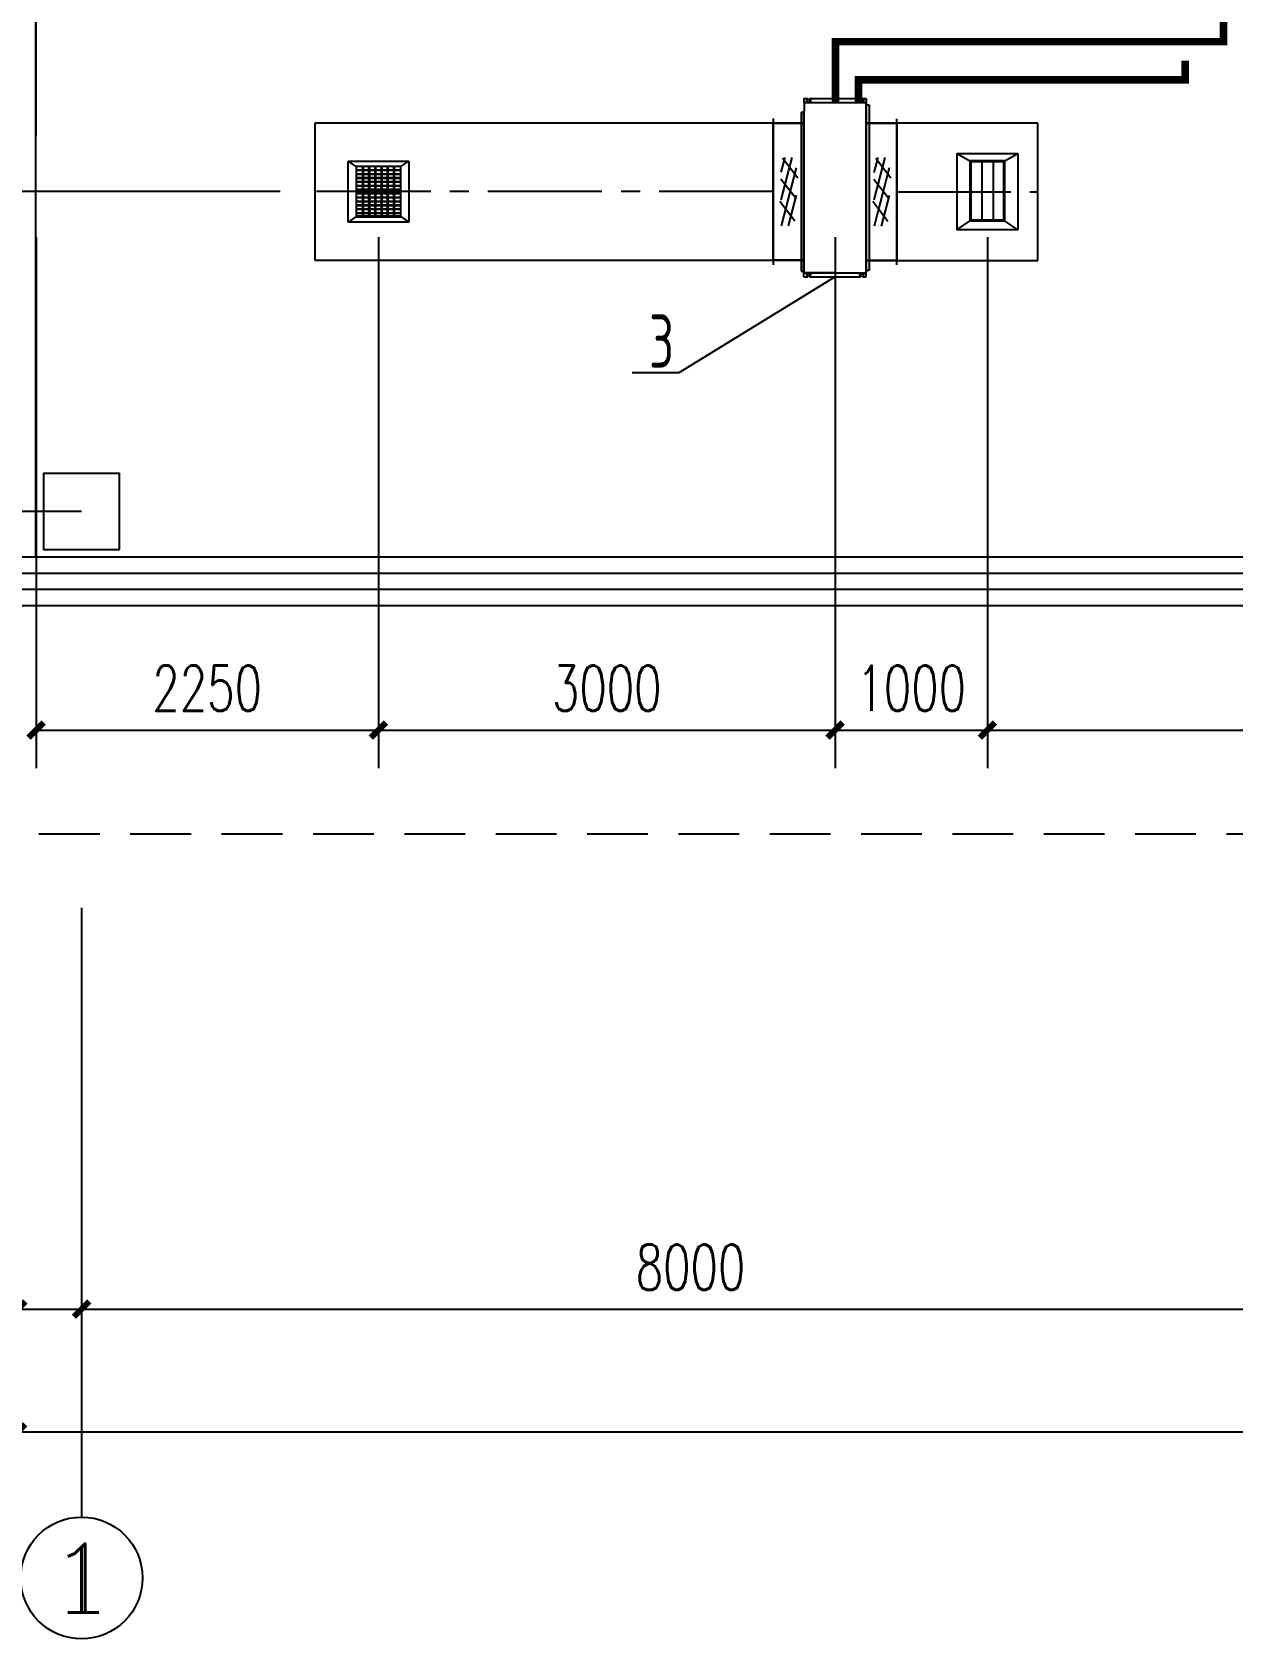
# Model space of a CAD drawing. Extents: x 1738143 to 1822243, y -608375 to -303375.
# Drawn here: x 1752411 to 1760299, y -535337 to -524786 of the extents above; entities that cross this region are included whole.
import ezdxf
from ezdxf.enums import TextEntityAlignment as Align

# ---------------------------------------------------------------- set-up
doc = ezdxf.new("R2010")
doc.units = 0
doc.header["$LTSCALE"] = 1000
doc.header["$MEASUREMENT"] = 0
doc.linetypes.add('_DASH', pattern=[0.6, 0.4, -0.2])
doc.linetypes.add('CENTER2', pattern=[1.125, 0.75, -0.125, 0.125, -0.125])
for name, color, linetype in [('AXIS', 3, 'Continuous'), ('AXIS_TEXT', 7, 'Continuous'), ('COLUMN', 9, 'Continuous'), ('CURTWALL', 4, 'Continuous'), ('DUCT-排风风口', 7, 'Continuous'), ('DUCT-送风中心线', 5, 'CENTER2'), ('DUCT-送风法兰', 2, 'Continuous'), ('DUCT-送风管', 4, 'Continuous'), ('DUCT-送风管端线', 2, 'Continuous'), ('DUCT-送风阀门', 7, 'Continuous'), ('PIPE-空冷凝水', 150, 'CENTER2'), ('PUB_DIM', 3, 'Continuous'), ('TH_DIM', 3, 'Continuous'), ('TH_TEXT', 7, 'Continuous'), ('VRV-EQUIP', 7, 'Continuous'), ('VRV-PIPE', 1, 'Continuous')]:
    doc.layers.add(name, color=color, linetype=linetype)
doc.styles.add('_TCH_AXIS', font='COMPLEX', dxfattribs={"bigfont": 'GBCBIG'})
doc.styles.add('_TCH_DIM_T3', font='SIMPLEX', dxfattribs={"width": 0.705882, "bigfont": 'GBCBIG'})
doc.styles.add('COMPLEX', font='COMPLEX')
doc.styles.add('TSSD_Rein', font='Tssdeng.shx', dxfattribs={"width": 0.7, "bigfont": 'hztxt.shx'})
doc.dimstyles.new('_TCH_ARCH&&100', dxfattribs={"dimtxt": 297.5, "dimasz": 100, "dimexe": 250, "dimexo": 300, "dimgap": 126.25, "dimtad": 1, "dimdec": 0, "dimzin": 0, "dimdsep": 46, "dimtxsty": '_TCH_DIM_T3', "dimblk": 'ARCHTICK', "dimcen": 0.09, "dimclrt": 7, "dimazin": 2, "dimtfac": 1, "dimtdec": 0, "dimtix": 1, "dimtmove": 2, "dimatfit": 3, "dimfxl": 30, "dimtolj": 1, "dimtzin": 0, "dimarcsym": 0})

# ---------------------------------------------------------------- blocks, each defined once
blk = doc.blocks.new('_ArchTick')
at = {"color": 0, "linetype": 'ByBlock', "const_width": 0.4}
blk.add_lwpolyline([(-0.5, -0.5), (0.5, 0.5)], dxfattribs=at)
blk = doc.blocks.new('*D43')
at = {"layer": 'Defpoints', "color": 0, "transparency": 16777216}
for p in [(-34921, -11715), (-34501, -11715), (-34501, -12732)]:
    blk.add_point(p, dxfattribs=at)
at = {"layer": 'PUB_DIM', "color": 0, "lineweight": -2, "transparency": 16777216}
for p, q in [((-34921, -12015), (-34921, -12982)), ((-34501, -12015), (-34501, -12982)), ((-34921, -12732), (-34501, -12732))]:
    blk.add_line(p, q, dxfattribs=at)
at = {"layer": 'PUB_DIM', "color": 0, "lineweight": -2, "transparency": 16777216, "xscale": 100, "yscale": 100, "zscale": 100, "rotation": 180}
blk.add_blockref('_ArchTick', (-34921, -12732), dxfattribs=at)
at = {"layer": 'PUB_DIM', "color": 0, "lineweight": -2, "transparency": 16777216, "xscale": 100, "yscale": 100, "zscale": 100}
blk.add_blockref('_ArchTick', (-34501, -12732), dxfattribs=at)
at = {"layer": 'PUB_DIM', "color": 7, "transparency": 16777216, "insert": (-35291, -12457), "char_height": 297.5, "attachment_point": 5, "style": '_TCH_DIM_T3'}
blk.add_mtext('\\A1;420', dxfattribs=at)
blk = doc.blocks.new('*D44')
at = {"layer": 'Defpoints', "color": 0, "transparency": 16777216}
for p in [(-34501, -11715), (-26501, -11715), (-26501, -12732)]:
    blk.add_point(p, dxfattribs=at)
at = {"layer": 'PUB_DIM', "color": 0, "lineweight": -2, "transparency": 16777216}
for p, q in [((-34501, -12015), (-34501, -12982)), ((-26501, -12015), (-26501, -12982)), ((-34501, -12732), (-26501, -12732))]:
    blk.add_line(p, q, dxfattribs=at)
at = {"layer": 'PUB_DIM', "color": 0, "lineweight": -2, "transparency": 16777216, "xscale": 100, "yscale": 100, "zscale": 100, "rotation": 180}
blk.add_blockref('_ArchTick', (-34501, -12732), dxfattribs=at)
at = {"layer": 'PUB_DIM', "color": 0, "lineweight": -2, "transparency": 16777216, "xscale": 100, "yscale": 100, "zscale": 100}
blk.add_blockref('_ArchTick', (-26501, -12732), dxfattribs=at)
at = {"layer": 'PUB_DIM', "color": 7, "transparency": 16777216, "insert": (-30501, -12457), "char_height": 297.5, "attachment_point": 5, "style": '_TCH_DIM_T3'}
blk.add_mtext('\\A1;8000', dxfattribs=at)
blk = doc.blocks.new('*D52')
at = {"layer": 'Defpoints', "color": 0, "transparency": 16777216}
for p in [(-34921, -12497), (21919, -12497), (21919, -13539)]:
    blk.add_point(p, dxfattribs=at)
at = {"layer": 'PUB_DIM', "color": 0, "lineweight": -2, "transparency": 16777216}
for p, q in [((-34921, -12797), (-34921, -13789)), ((21919, -12797), (21919, -13789)), ((-34921, -13539), (21919, -13539))]:
    blk.add_line(p, q, dxfattribs=at)
at = {"layer": 'PUB_DIM', "color": 0, "lineweight": -2, "transparency": 16777216, "xscale": 100, "yscale": 100, "zscale": 100, "rotation": 180}
blk.add_blockref('_ArchTick', (-34921, -13539), dxfattribs=at)
at = {"layer": 'PUB_DIM', "color": 0, "lineweight": -2, "transparency": 16777216, "xscale": 100, "yscale": 100, "zscale": 100}
blk.add_blockref('_ArchTick', (21919, -13539), dxfattribs=at)
at = {"layer": 'PUB_DIM', "color": 7, "transparency": 16777216, "insert": (-6501, -13264), "char_height": 297.5, "attachment_point": 5, "style": '_TCH_DIM_T3'}
blk.add_mtext('\\A1;56840', dxfattribs=at)
blk = doc.blocks.new('*D190')
at = {"layer": 'Defpoints', "color": 0, "transparency": 16777216}
for p in [(-34921, -11715), (-34501, -11715), (-34501, -12732)]:
    blk.add_point(p, dxfattribs=at)
at = {"layer": 'PUB_DIM', "color": 0, "lineweight": -2, "transparency": 16777216}
for p, q in [((-34921, -12015), (-34921, -12982)), ((-34501, -12015), (-34501, -12982)), ((-34921, -12732), (-34501, -12732))]:
    blk.add_line(p, q, dxfattribs=at)
at = {"layer": 'PUB_DIM', "color": 0, "lineweight": -2, "transparency": 16777216, "xscale": 100, "yscale": 100, "zscale": 100, "rotation": 180}
blk.add_blockref('_ArchTick', (-34921, -12732), dxfattribs=at)
at = {"layer": 'PUB_DIM', "color": 0, "lineweight": -2, "transparency": 16777216, "xscale": 100, "yscale": 100, "zscale": 100}
blk.add_blockref('_ArchTick', (-34501, -12732), dxfattribs=at)
at = {"layer": 'PUB_DIM', "color": 7, "transparency": 16777216, "insert": (-35291, -12457), "char_height": 297.5, "attachment_point": 5, "style": '_TCH_DIM_T3'}
blk.add_mtext('\\A1;420', dxfattribs=at)
blk = doc.blocks.new('*D191')
at = {"layer": 'Defpoints', "color": 0, "transparency": 16777216}
for p in [(-34501, -11715), (-26501, -11715), (-26501, -12732)]:
    blk.add_point(p, dxfattribs=at)
at = {"layer": 'PUB_DIM', "color": 0, "lineweight": -2, "transparency": 16777216}
for p, q in [((-34501, -12015), (-34501, -12982)), ((-26501, -12015), (-26501, -12982)), ((-34501, -12732), (-26501, -12732))]:
    blk.add_line(p, q, dxfattribs=at)
at = {"layer": 'PUB_DIM', "color": 0, "lineweight": -2, "transparency": 16777216, "xscale": 100, "yscale": 100, "zscale": 100, "rotation": 180}
blk.add_blockref('_ArchTick', (-34501, -12732), dxfattribs=at)
at = {"layer": 'PUB_DIM', "color": 0, "lineweight": -2, "transparency": 16777216, "xscale": 100, "yscale": 100, "zscale": 100}
blk.add_blockref('_ArchTick', (-26501, -12732), dxfattribs=at)
at = {"layer": 'PUB_DIM', "color": 7, "transparency": 16777216, "insert": (-30501, -12457), "char_height": 297.5, "attachment_point": 5, "style": '_TCH_DIM_T3'}
blk.add_mtext('\\A1;8000', dxfattribs=at)
blk = doc.blocks.new('*D199')
at = {"layer": 'Defpoints', "color": 0, "transparency": 16777216}
for p in [(-34921, -12497), (21919, -12497), (21919, -13539)]:
    blk.add_point(p, dxfattribs=at)
at = {"layer": 'PUB_DIM', "color": 0, "lineweight": -2, "transparency": 16777216}
for p, q in [((-34921, -12797), (-34921, -13789)), ((21919, -12797), (21919, -13789)), ((-34921, -13539), (21919, -13539))]:
    blk.add_line(p, q, dxfattribs=at)
at = {"layer": 'PUB_DIM', "color": 0, "lineweight": -2, "transparency": 16777216, "xscale": 100, "yscale": 100, "zscale": 100, "rotation": 180}
blk.add_blockref('_ArchTick', (-34921, -13539), dxfattribs=at)
at = {"layer": 'PUB_DIM', "color": 0, "lineweight": -2, "transparency": 16777216, "xscale": 100, "yscale": 100, "zscale": 100}
blk.add_blockref('_ArchTick', (21919, -13539), dxfattribs=at)
at = {"layer": 'PUB_DIM', "color": 7, "transparency": 16777216, "insert": (-6501, -13264), "char_height": 297.5, "attachment_point": 5, "style": '_TCH_DIM_T3'}
blk.add_mtext('\\A1;56840', dxfattribs=at)
blk = doc.blocks.new('*D337')
at = {"layer": 'Defpoints', "color": 0, "transparency": 16777216}
for p in [(-34921, -11715), (-34501, -11715), (-34501, -12732)]:
    blk.add_point(p, dxfattribs=at)
at = {"layer": 'PUB_DIM', "color": 0, "lineweight": -2, "transparency": 16777216}
for p, q in [((-34921, -12015), (-34921, -12982)), ((-34501, -12015), (-34501, -12982)), ((-34921, -12732), (-34501, -12732))]:
    blk.add_line(p, q, dxfattribs=at)
at = {"layer": 'PUB_DIM', "color": 0, "lineweight": -2, "transparency": 16777216, "xscale": 100, "yscale": 100, "zscale": 100, "rotation": 180}
blk.add_blockref('_ArchTick', (-34921, -12732), dxfattribs=at)
at = {"layer": 'PUB_DIM', "color": 0, "lineweight": -2, "transparency": 16777216, "xscale": 100, "yscale": 100, "zscale": 100}
blk.add_blockref('_ArchTick', (-34501, -12732), dxfattribs=at)
at = {"layer": 'PUB_DIM', "color": 7, "transparency": 16777216, "insert": (-35291, -12457), "char_height": 297.5, "attachment_point": 5, "style": '_TCH_DIM_T3'}
blk.add_mtext('\\A1;420', dxfattribs=at)
blk = doc.blocks.new('*D338')
at = {"layer": 'Defpoints', "color": 0, "transparency": 16777216}
for p in [(-34501, -11715), (-26501, -11715), (-26501, -12732)]:
    blk.add_point(p, dxfattribs=at)
at = {"layer": 'PUB_DIM', "color": 0, "lineweight": -2, "transparency": 16777216}
for p, q in [((-34501, -12015), (-34501, -12982)), ((-26501, -12015), (-26501, -12982)), ((-34501, -12732), (-26501, -12732))]:
    blk.add_line(p, q, dxfattribs=at)
at = {"layer": 'PUB_DIM', "color": 0, "lineweight": -2, "transparency": 16777216, "xscale": 100, "yscale": 100, "zscale": 100, "rotation": 180}
blk.add_blockref('_ArchTick', (-34501, -12732), dxfattribs=at)
at = {"layer": 'PUB_DIM', "color": 0, "lineweight": -2, "transparency": 16777216, "xscale": 100, "yscale": 100, "zscale": 100}
blk.add_blockref('_ArchTick', (-26501, -12732), dxfattribs=at)
at = {"layer": 'PUB_DIM', "color": 7, "transparency": 16777216, "insert": (-30501, -12457), "char_height": 297.5, "attachment_point": 5, "style": '_TCH_DIM_T3'}
blk.add_mtext('\\A1;8000', dxfattribs=at)
blk = doc.blocks.new('*D346')
at = {"layer": 'Defpoints', "color": 0, "transparency": 16777216}
for p in [(-34921, -12497), (21919, -12497), (21919, -13539)]:
    blk.add_point(p, dxfattribs=at)
at = {"layer": 'PUB_DIM', "color": 0, "lineweight": -2, "transparency": 16777216}
for p, q in [((-34921, -12797), (-34921, -13789)), ((21919, -12797), (21919, -13789)), ((-34921, -13539), (21919, -13539))]:
    blk.add_line(p, q, dxfattribs=at)
at = {"layer": 'PUB_DIM', "color": 0, "lineweight": -2, "transparency": 16777216, "xscale": 100, "yscale": 100, "zscale": 100, "rotation": 180}
blk.add_blockref('_ArchTick', (-34921, -13539), dxfattribs=at)
at = {"layer": 'PUB_DIM', "color": 0, "lineweight": -2, "transparency": 16777216, "xscale": 100, "yscale": 100, "zscale": 100}
blk.add_blockref('_ArchTick', (21919, -13539), dxfattribs=at)
at = {"layer": 'PUB_DIM', "color": 7, "transparency": 16777216, "insert": (-6501, -13264), "char_height": 297.5, "attachment_point": 5, "style": '_TCH_DIM_T3'}
blk.add_mtext('\\A1;56840', dxfattribs=at)
blk = doc.blocks.new('_FZHK')
blk.add_lwpolyline([(-0.5, -0.5), (0.5, -0.5), (0.5, 0.5), (-0.5, 0.5)], close=True)
blk = doc.blocks.new('*D571')
at = {"layer": 'Defpoints', "color": 0, "transparency": 16777216}
for p in [(-34921, -11715), (-34501, -11715), (-34501, -12732)]:
    blk.add_point(p, dxfattribs=at)
at = {"layer": 'PUB_DIM', "color": 0, "lineweight": -2, "transparency": 16777216}
for p, q in [((-34921, -12015), (-34921, -12982)), ((-34501, -12015), (-34501, -12982)), ((-34921, -12732), (-34501, -12732))]:
    blk.add_line(p, q, dxfattribs=at)
at = {"layer": 'PUB_DIM', "color": 0, "lineweight": -2, "transparency": 16777216, "xscale": 100, "yscale": 100, "zscale": 100, "rotation": 180}
blk.add_blockref('_ArchTick', (-34921, -12732), dxfattribs=at)
at = {"layer": 'PUB_DIM', "color": 0, "lineweight": -2, "transparency": 16777216, "xscale": 100, "yscale": 100, "zscale": 100}
blk.add_blockref('_ArchTick', (-34501, -12732), dxfattribs=at)
at = {"layer": 'PUB_DIM', "color": 7, "transparency": 16777216, "insert": (-35291, -12457), "char_height": 297.5, "attachment_point": 5, "style": '_TCH_DIM_T3'}
blk.add_mtext('\\A1;420', dxfattribs=at)
blk = doc.blocks.new('*D572')
at = {"layer": 'Defpoints', "color": 0, "transparency": 16777216}
for p in [(-34501, -11715), (-26501, -11715), (-26501, -12732)]:
    blk.add_point(p, dxfattribs=at)
at = {"layer": 'PUB_DIM', "color": 0, "lineweight": -2, "transparency": 16777216}
for p, q in [((-34501, -12015), (-34501, -12982)), ((-26501, -12015), (-26501, -12982)), ((-34501, -12732), (-26501, -12732))]:
    blk.add_line(p, q, dxfattribs=at)
at = {"layer": 'PUB_DIM', "color": 0, "lineweight": -2, "transparency": 16777216, "xscale": 100, "yscale": 100, "zscale": 100, "rotation": 180}
blk.add_blockref('_ArchTick', (-34501, -12732), dxfattribs=at)
at = {"layer": 'PUB_DIM', "color": 0, "lineweight": -2, "transparency": 16777216, "xscale": 100, "yscale": 100, "zscale": 100}
blk.add_blockref('_ArchTick', (-26501, -12732), dxfattribs=at)
at = {"layer": 'PUB_DIM', "color": 7, "transparency": 16777216, "insert": (-30501, -12457), "char_height": 297.5, "attachment_point": 5, "style": '_TCH_DIM_T3'}
blk.add_mtext('\\A1;8000', dxfattribs=at)
blk = doc.blocks.new('*D580')
at = {"layer": 'Defpoints', "color": 0, "transparency": 16777216}
for p in [(-34921, -12497), (21919, -12497), (21919, -13539)]:
    blk.add_point(p, dxfattribs=at)
at = {"layer": 'PUB_DIM', "color": 0, "lineweight": -2, "transparency": 16777216}
for p, q in [((-34921, -12797), (-34921, -13789)), ((21919, -12797), (21919, -13789)), ((-34921, -13539), (21919, -13539))]:
    blk.add_line(p, q, dxfattribs=at)
at = {"layer": 'PUB_DIM', "color": 0, "lineweight": -2, "transparency": 16777216, "xscale": 100, "yscale": 100, "zscale": 100, "rotation": 180}
blk.add_blockref('_ArchTick', (-34921, -13539), dxfattribs=at)
at = {"layer": 'PUB_DIM', "color": 0, "lineweight": -2, "transparency": 16777216, "xscale": 100, "yscale": 100, "zscale": 100}
blk.add_blockref('_ArchTick', (21919, -13539), dxfattribs=at)
at = {"layer": 'PUB_DIM', "color": 7, "transparency": 16777216, "insert": (-6501, -13264), "char_height": 297.5, "attachment_point": 5, "style": '_TCH_DIM_T3'}
blk.add_mtext('\\A1;56840', dxfattribs=at)
blk = doc.blocks.new('_AXISO')
blk.add_circle((0, 0), 0.5)
at = {"layer": 'AXIS_TEXT', "style": 'COMPLEX', "width": 1.041667}
blk.add_attdef('A', text='', height=0.56, dxfattribs=at).set_placement((-0.25, -0.28), (0.25, -0.28), align=Align.FIT)
blk = doc.blocks.new('*D709')
at = {"layer": 'Defpoints', "color": 0, "transparency": 16777216}
for p in [(1751024, -525833), (1754340, -525833), (1754340, -528233)]:
    blk.add_point(p, dxfattribs=at)
at = {"layer": 'TH_DIM', "color": 0, "lineweight": -2, "transparency": 16777216}
for p, q in [((1754040, -525833), (1750774, -525833)), ((1751024, -528233), (1751024, -525833)), ((1754040, -528233), (1750774, -528233))]:
    blk.add_line(p, q, dxfattribs=at)
at = {"layer": 'TH_DIM', "color": 0, "lineweight": -2, "transparency": 16777216, "xscale": 100, "yscale": 100, "zscale": 100}
for p, rotation in [((1751024, -525833), 90), ((1751024, -528233), 270)]:
    blk.add_blockref('_ArchTick', p, dxfattribs=dict(at, rotation=rotation))
at = {"layer": 'TH_DIM', "color": 7, "transparency": 16777216, "insert": (1750749, -527033), "char_height": 297.5, "attachment_point": 5, "rotation": 90, "style": '_TCH_DIM_T3'}
blk.add_mtext('\\A1;2400', dxfattribs=at)
blk = doc.blocks.new('*D710')
at = {"layer": 'Defpoints', "color": 0, "transparency": 16777216}
for p in [(1751024, -521033), (1754340, -521033), (1754340, -525833)]:
    blk.add_point(p, dxfattribs=at)
at = {"layer": 'TH_DIM', "color": 0, "lineweight": -2, "transparency": 16777216}
for p, q in [((1754040, -521033), (1750774, -521033)), ((1751024, -525833), (1751024, -521033)), ((1754040, -525833), (1750774, -525833))]:
    blk.add_line(p, q, dxfattribs=at)
at = {"layer": 'TH_DIM', "color": 0, "lineweight": -2, "transparency": 16777216, "xscale": 100, "yscale": 100, "zscale": 100}
for p, rotation in [((1751024, -521033), 90), ((1751024, -525833), 270)]:
    blk.add_blockref('_ArchTick', p, dxfattribs=dict(at, rotation=rotation))
at = {"layer": 'TH_DIM', "color": 7, "transparency": 16777216, "insert": (1750749, -523433), "char_height": 297.5, "attachment_point": 5, "rotation": 90, "style": '_TCH_DIM_T3'}
blk.add_mtext('\\A1;4800', dxfattribs=at)
blk = doc.blocks.new('*D735')
at = {"layer": 'Defpoints', "color": 0, "transparency": 16777216}
for p in [(1752437, -525833), (1754686, -525833), (1754686, -529369)]:
    blk.add_point(p, dxfattribs=at)
at = {"layer": 'TH_DIM', "color": 0, "lineweight": -2, "transparency": 16777216}
for p, q in [((1752437, -526133), (1752437, -529619)), ((1754686, -526133), (1754686, -529619)), ((1752437, -529369), (1754686, -529369))]:
    blk.add_line(p, q, dxfattribs=at)
at = {"layer": 'TH_DIM', "color": 0, "lineweight": -2, "transparency": 16777216, "xscale": 100, "yscale": 100, "zscale": 100, "rotation": 180}
blk.add_blockref('_ArchTick', (1752437, -529369), dxfattribs=at)
at = {"layer": 'TH_DIM', "color": 0, "lineweight": -2, "transparency": 16777216, "xscale": 100, "yscale": 100, "zscale": 100}
blk.add_blockref('_ArchTick', (1754686, -529369), dxfattribs=at)
at = {"layer": 'TH_DIM', "color": 7, "transparency": 16777216, "insert": (1753561, -529094), "char_height": 297.5, "attachment_point": 5, "style": '_TCH_DIM_T3'}
blk.add_mtext('\\A1;2250', dxfattribs=at)
blk = doc.blocks.new('*D736')
at = {"layer": 'Defpoints', "color": 0, "transparency": 16777216}
for p in [(1754686, -525833), (1757686, -525833), (1757686, -529369)]:
    blk.add_point(p, dxfattribs=at)
at = {"layer": 'TH_DIM', "color": 0, "lineweight": -2, "transparency": 16777216}
for p, q in [((1754686, -526133), (1754686, -529619)), ((1757686, -526133), (1757686, -529619)), ((1754686, -529369), (1757686, -529369))]:
    blk.add_line(p, q, dxfattribs=at)
at = {"layer": 'TH_DIM', "color": 0, "lineweight": -2, "transparency": 16777216, "xscale": 100, "yscale": 100, "zscale": 100, "rotation": 180}
blk.add_blockref('_ArchTick', (1754686, -529369), dxfattribs=at)
at = {"layer": 'TH_DIM', "color": 0, "lineweight": -2, "transparency": 16777216, "xscale": 100, "yscale": 100, "zscale": 100}
blk.add_blockref('_ArchTick', (1757686, -529369), dxfattribs=at)
at = {"layer": 'TH_DIM', "color": 7, "transparency": 16777216, "insert": (1756186, -529094), "char_height": 297.5, "attachment_point": 5, "style": '_TCH_DIM_T3'}
blk.add_mtext('\\A1;3000', dxfattribs=at)
blk = doc.blocks.new('*D737')
at = {"layer": 'Defpoints', "color": 0, "transparency": 16777216}
for p in [(1757686, -525833), (1758686, -525833), (1758686, -529369)]:
    blk.add_point(p, dxfattribs=at)
at = {"layer": 'TH_DIM', "color": 0, "lineweight": -2, "transparency": 16777216}
for p, q in [((1757686, -526133), (1757686, -529619)), ((1758686, -526133), (1758686, -529619)), ((1757686, -529369), (1758686, -529369))]:
    blk.add_line(p, q, dxfattribs=at)
at = {"layer": 'TH_DIM', "color": 0, "lineweight": -2, "transparency": 16777216, "xscale": 100, "yscale": 100, "zscale": 100, "rotation": 180}
blk.add_blockref('_ArchTick', (1757686, -529369), dxfattribs=at)
at = {"layer": 'TH_DIM', "color": 0, "lineweight": -2, "transparency": 16777216, "xscale": 100, "yscale": 100, "zscale": 100}
blk.add_blockref('_ArchTick', (1758686, -529369), dxfattribs=at)
at = {"layer": 'TH_DIM', "color": 7, "transparency": 16777216, "insert": (1758186, -529094), "char_height": 297.5, "attachment_point": 5, "style": '_TCH_DIM_T3'}
blk.add_mtext('\\A1;1000', dxfattribs=at)
blk = doc.blocks.new('*D738')
at = {"layer": 'Defpoints', "color": 0, "transparency": 16777216}
for p in [(1758686, -525833), (1762986, -525833), (1762986, -529369)]:
    blk.add_point(p, dxfattribs=at)
at = {"layer": 'TH_DIM', "color": 0, "lineweight": -2, "transparency": 16777216}
for p, q in [((1758686, -526133), (1758686, -529619)), ((1762986, -526133), (1762986, -529619)), ((1758686, -529369), (1762986, -529369))]:
    blk.add_line(p, q, dxfattribs=at)
at = {"layer": 'TH_DIM', "color": 0, "lineweight": -2, "transparency": 16777216, "xscale": 100, "yscale": 100, "zscale": 100, "rotation": 180}
blk.add_blockref('_ArchTick', (1758686, -529369), dxfattribs=at)
at = {"layer": 'TH_DIM', "color": 0, "lineweight": -2, "transparency": 16777216, "xscale": 100, "yscale": 100, "zscale": 100}
blk.add_blockref('_ArchTick', (1762986, -529369), dxfattribs=at)
at = {"layer": 'TH_DIM', "color": 7, "transparency": 16777216, "insert": (1760836, -529094), "char_height": 297.5, "attachment_point": 5, "style": '_TCH_DIM_T3'}
blk.add_mtext('\\A1;4300', dxfattribs=at)
blk = doc.blocks.new('$风口$00000108')
for p, q in [((-250, 135), (-190, 75)), ((-250, -135), (-250, 135)), ((250, 135), (200, 75)), ((250, 135), (250, -135)), ((200, 25), (-190, 25)), ((200, -25), (-190, -25)), ((-250, -135), (-190, -75)), ((250, -135), (-250, -135)), ((200, -75), (250, -135))]:
    blk.add_line(p, q)
at = {"linetype": 'Continuous'}
blk.add_line((250, 135), (-250, 135), dxfattribs=at)
at = {"lineweight": 40}
for p, q in [((-190, 75), (200, 75)), ((-190, -75), (-190, 75)), ((200, 75), (200, -75)), ((-190, -75), (200, -75))]:
    blk.add_line(p, q, dxfattribs=at)
blk = doc.blocks.new('$风口$00000138')
for p, q in [((-195, 130), (195, 130)), ((-195, -130), (-195, 130)), ((-160, 95), (-195, 130)), ((160, 95), (-160, 95)), ((160, 95), (195, 130)), ((160, -95), (160, 95)), ((195, 130), (195, -130)), ((-160, -95), (-195, -130)), ((195, -130), (-195, -130)), ((-160, -95), (160, -95)), ((160, -95), (195, -130))]:
    blk.add_line(p, q)
at = {"lineweight": 40}
blk.add_line((-160, 95), (-160, -95), dxfattribs=at)
at = {"lineweight": -3}
for p, q in [((-140, -95), (-140, 95)), ((-135, 95), (-135, -95)), ((-115, -95), (-115, 95)), ((-110, 95), (-110, -95)), ((-90, -95), (-90, 95)), ((-85, 95), (-85, -95)), ((-65, -95), (-65, 95)), ((-60, 95), (-60, -95)), ((-40, -95), (-40, 95)), ((-35, 95), (-35, -95)), ((-15, -95), (-15, 95)), ((-10, 95), (-10, -95)), ((10, -95), (10, 95)), ((15, 95), (15, -95)), ((35, -95), (35, 95)), ((40, 95), (40, -95)), ((60, -95), (60, 95)), ((65, 95), (65, -95)), ((85, -95), (85, 95)), ((90, 95), (90, -95)), ((110, -95), (110, 95)), ((115, 95), (115, -95)), ((135, -95), (135, 95)), ((140, 95), (140, -95)), ((-140, 68.5), (-160, 68.5)), ((-160, 64), (-140, 64)), ((-140, 42), (-160, 42)), ((-160, 37.5), (-140, 37.5)), ((-140, 15.5), (-160, 15.5)), ((-160, 11), (-140, 11)), ((-115, 68.5), (-135, 68.5)), ((-135, 64), (-115, 64)), ((-115, 42), (-135, 42)), ((-135, 37.5), (-115, 37.5)), ((-115, 15.5), (-135, 15.5)), ((-135, 11), (-115, 11)), ((-90, 68.5), (-110, 68.5)), ((-110, 64), (-90, 64)), ((-90, 42), (-110, 42)), ((-110, 37.5), (-90, 37.5)), ((-90, 15.5), (-110, 15.5)), ((-110, 11), (-90, 11)), ((-65, 68.5), (-85, 68.5)), ((-85, 64), (-65, 64)), ((-65, 42), (-85, 42)), ((-85, 37.5), (-65, 37.5)), ((-65, 15.5), (-85, 15.5)), ((-85, 11), (-65, 11)), ((-40, 68.5), (-60, 68.5)), ((-60, 64), (-40, 64)), ((-40, 42), (-60, 42)), ((-60, 37.5), (-40, 37.5)), ((-40, 15.5), (-60, 15.5)), ((-60, 11), (-40, 11)), ((-15, 68.5), (-35, 68.5)), ((-35, 64), (-15, 64)), ((-15, 42), (-35, 42)), ((-35, 37.5), (-15, 37.5)), ((-15, 15.5), (-35, 15.5)), ((-35, 11), (-15, 11)), ((10, 68.5), (-10, 68.5)), ((-10, 64), (10, 64)), ((10, 42), (-10, 42)), ((-10, 37.5), (10, 37.5)), ((10, 15.5), (-10, 15.5)), ((-10, 11), (10, 11)), ((35, 68.5), (15, 68.5)), ((15, 64), (35, 64)), ((35, 42), (15, 42)), ((15, 37.5), (35, 37.5)), ((35, 15.5), (15, 15.5)), ((15, 11), (35, 11)), ((60, 68.5), (40, 68.5)), ((40, 64), (60, 64)), ((60, 42), (40, 42)), ((40, 37.5), (60, 37.5)), ((60, 15.5), (40, 15.5)), ((40, 11), (60, 11)), ((85, 68.5), (65, 68.5)), ((65, 64), (85, 64)), ((85, 42), (65, 42)), ((65, 37.5), (85, 37.5)), ((85, 15.5), (65, 15.5)), ((65, 11), (85, 11)), ((110, 68.5), (90, 68.5)), ((90, 64), (110, 64)), ((110, 42), (90, 42)), ((90, 37.5), (110, 37.5)), ((110, 15.5), (90, 15.5)), ((90, 11), (110, 11)), ((135, 68.5), (115, 68.5)), ((115, 64), (135, 64)), ((135, 42), (115, 42)), ((115, 37.5), (135, 37.5)), ((135, 15.5), (115, 15.5)), ((115, 11), (135, 11)), ((160, 68.5), (140, 68.5)), ((140, 64), (160, 64)), ((160, 42), (140, 42)), ((140, 37.5), (160, 37.5)), ((160, 15.5), (140, 15.5)), ((140, 11), (160, 11)), ((-140, -11), (-160, -11)), ((-160, -15.5), (-140, -15.5)), ((-140, -37.5), (-160, -37.5)), ((-160, -42), (-140, -42)), ((-140, -64), (-160, -64)), ((-160, -68.5), (-140, -68.5)), ((-115, -11), (-135, -11)), ((-135, -15.5), (-115, -15.5)), ((-115, -37.5), (-135, -37.5)), ((-135, -42), (-115, -42)), ((-115, -64), (-135, -64)), ((-135, -68.5), (-115, -68.5)), ((-90, -11), (-110, -11)), ((-110, -15.5), (-90, -15.5)), ((-90, -37.5), (-110, -37.5)), ((-110, -42), (-90, -42)), ((-90, -64), (-110, -64)), ((-110, -68.5), (-90, -68.5)), ((-65, -11), (-85, -11)), ((-85, -15.5), (-65, -15.5)), ((-65, -37.5), (-85, -37.5)), ((-85, -42), (-65, -42)), ((-65, -64), (-85, -64)), ((-85, -68.5), (-65, -68.5)), ((-40, -11), (-60, -11)), ((-60, -15.5), (-40, -15.5)), ((-40, -37.5), (-60, -37.5)), ((-60, -42), (-40, -42)), ((-40, -64), (-60, -64)), ((-60, -68.5), (-40, -68.5)), ((-15, -11), (-35, -11)), ((-35, -15.5), (-15, -15.5)), ((-15, -37.5), (-35, -37.5)), ((-35, -42), (-15, -42)), ((-15, -64), (-35, -64)), ((-35, -68.5), (-15, -68.5)), ((10, -11), (-10, -11)), ((-10, -15.5), (10, -15.5)), ((10, -37.5), (-10, -37.5)), ((-10, -42), (10, -42)), ((10, -64), (-10, -64)), ((-10, -68.5), (10, -68.5)), ((35, -11), (15, -11)), ((15, -15.5), (35, -15.5)), ((35, -37.5), (15, -37.5)), ((15, -42), (35, -42)), ((35, -64), (15, -64)), ((15, -68.5), (35, -68.5)), ((60, -11), (40, -11)), ((40, -15.5), (60, -15.5)), ((60, -37.5), (40, -37.5)), ((40, -42), (60, -42)), ((60, -64), (40, -64)), ((40, -68.5), (60, -68.5)), ((85, -11), (65, -11)), ((65, -15.5), (85, -15.5)), ((85, -37.5), (65, -37.5)), ((65, -42), (85, -42)), ((85, -64), (65, -64)), ((65, -68.5), (85, -68.5)), ((110, -11), (90, -11)), ((90, -15.5), (110, -15.5)), ((110, -37.5), (90, -37.5)), ((90, -42), (110, -42)), ((110, -64), (90, -64)), ((90, -68.5), (110, -68.5)), ((135, -11), (115, -11)), ((115, -15.5), (135, -15.5)), ((135, -37.5), (115, -37.5)), ((115, -42), (135, -42)), ((135, -64), (115, -64)), ((115, -68.5), (135, -68.5)), ((160, -11), (140, -11)), ((140, -15.5), (160, -15.5)), ((160, -37.5), (140, -37.5)), ((140, -42), (160, -42)), ((160, -64), (140, -64)), ((140, -68.5), (160, -68.5))]:
    blk.add_line(p, q, dxfattribs=at)
blk = doc.blocks.new('$VRV_海信日立$00000013')
for p, q in [((382, 147.5), (-422, 147.5)), ((-422, 147.5), (-422, 135.5)), ((382, 147.5), (382, 135.5)), ((-450, 135), (-430, 135)), ((-450, 135), (-450, 118.25)), ((-443.5, 118.25), (-450, 118.25)), ((-443.5, 111.75), (-450, 111.75)), ((-450, 111.75), (-450, -111.75)), ((-443.5, 118.25), (-443.5, 121.5)), ((-443.5, 108.5), (-443.5, 111.75)), ((-436.5, 121.5), (-436.5, 108.5)), ((-430, 135), (-430, -135)), ((-429.6, 134.6), (-430, 134.6)), ((-430, -0.5), (-430, 134.6)), ((-429.6, 135), (-429.6, 134.6)), ((-429.6, 135), (389, 135)), ((-429, 135.5), (-429, 135)), ((389, 135.5), (-429, 135.5)), ((389, 135), (-429, 135)), ((375, 135.5), (375, 135)), ((389, 135.5), (389, 135)), ((389, 134.6), (389, 135)), ((430, 134.6), (389, 134.6)), ((430, 134.6), (429.6, 134.6)), ((430, 135), (430, -135)), ((450, 135), (430, 135)), ((430, 134.6), (430, -6.5)), ((436.5, 121.5), (436.5, 108.5)), ((443.5, 118.25), (443.5, 121.5)), ((443.5, 118.25), (450, 118.25)), ((443.5, 111.75), (450, 111.75)), ((443.5, 108.5), (443.5, 111.75)), ((450, 135), (450, 118.25)), ((450, 111.75), (450, -111.75)), ((430, -46.617211), (430, -74.743728)), ((-443.5, -111.75), (-450, -111.75)), ((-450, -118.25), (-450, -135)), ((-443.5, -118.25), (-450, -118.25)), ((-450, -135), (-430, -135)), ((-443.5, -108.5), (-443.5, -111.75)), ((-443.5, -118.25), (-443.5, -121.5)), ((-436.5, -121.5), (-436.5, -108.5)), ((-430, -134.6), (-429.6, -134.6)), ((-429.6, -134.6), (-429.6, -135)), ((-429.6, -135), (-425, -135)), ((-425, -135), (425.014933, -135)), ((-425, -135.5), (-425, -135)), ((-425, -135.5), (425.014933, -135.5)), ((-418, -147.5), (-418, -135)), ((418, -135.5), (418, -147.5)), ((425, -135), (425, -135.5)), ((429.6, -135), (425.014933, -135)), ((430, -134.6), (429.6, -134.6)), ((429.6, -134.6), (429.6, -135)), ((430, -84.256272), (430, -135)), ((450, -135), (430, -135)), ((436.5, -108.5), (436.5, -121.5)), ((443.5, -108.5), (443.5, -111.75)), ((443.5, -111.75), (450, -111.75)), ((443.5, -118.25), (450, -118.25)), ((443.5, -118.25), (443.5, -121.5)), ((450, -118.25), (450, -135)), ((418, -147.5), (-418, -147.5))]:
    blk.add_line(p, q)
for centre, start, end in [((-440, 121.5), 90, 180), ((-440, 108.5), 180, 270), ((-440, 121.5), 0, 90), ((-440, 108.5), 270, 0), ((440, 121.5), 90, 180), ((440, 108.5), 180, 270), ((440, 121.5), 0, 90), ((440, 108.5), 270, 0), ((-440, -108.5), 90, 180), ((-440, -121.5), 180, 270), ((-440, -108.5), 0, 90), ((-440, -121.5), 270, 0), ((440, -108.5), 90, 180), ((440, -121.5), 180, 270), ((440, -108.5), 0, 90), ((440, -121.5), 270, 0)]:
    blk.add_arc(centre, 3.5, start, end)
blk = doc.blocks.new('00000589Body')
at = {"color": 0, "linetype": 'ByBlock', "lineweight": -2}
for p, q in [((250, 500), (-250, 500)), ((-250, -500), (-250, 500)), ((250, -500), (250, 500)), ((-250, -500), (250, -500))]:
    blk.add_line(p, q, dxfattribs=at)
at = {"color": 0, "linetype": 'ByBlock'}
for p, q in [((-125, -174), (120, 250)), ((-125, 26), (4, 250)), ((145, 69), (-105, 213)), ((125, -93), (-125, 51)), ((-53, -250), (125, 59)), ((96, -246), (-154, -102)), ((62, -250), (125, -141))]:
    blk.add_line(p, q, dxfattribs=at)
blk = doc.blocks.new('A$C67117B41')
blk.add_lwpolyline([(6119.1, -2213.8), (6119.1, -8113.8), (-35120.9, -8113.8), (-35120.9, 20176.2), (-18920.9, 20176.2)])
at = {"color": 4, "linetype": '_DASH'}
blk.add_lwpolyline([(7619.1, -2213.8), (7619.1, -9613.8), (-37016.9, -9613.8), (-37016.9, -9613.8)], dxfattribs=at)
at = {"layer": 'AXIS'}
for p, q in [((-34500.9, -7493.8), (-38500.9, -7493.8)), ((-34500.9, -10097.6), (-34500.9, -14097.6))]:
    blk.add_line(p, q, dxfattribs=at)
at = {"layer": 'CURTWALL'}
for p, q in [((-34800.9, -7793.8), (-34800.9, 6881.2)), ((5799.1, -7793.8), (-34800.9, -7793.8)), ((5905.8, -7900.4), (-34907.5, -7900.4)), ((6012.5, -8007.1), (-35014.2, -8007.1)), ((6119.1, -8113.8), (-35120.9, -8113.8))]:
    blk.add_line(p, q, dxfattribs=at)
at = {"layer": 'AXIS'}
ref = blk.add_blockref('_AXISO', (-34500.9, -14497.6), dxfattribs=dict(at, xscale=800, yscale=800, zscale=800))
ref.add_attrib('A', '1', dxfattribs={"layer": 'AXIS_TEXT', "height": 452.5, "style": '_TCH_AXIS', "width": 2.333333}).set_placement((-34727.1, -14723.9), (-34274.6, -14723.9), align=Align.FIT)
at = {"layer": 'COLUMN', "xscale": 500, "yscale": 500, "zscale": 500, "rotation": 90}
blk.add_blockref('_FZHK', (-34500.9, -7493.8), dxfattribs=at)
at = {"layer": 'PUB_DIM'}
for picture in ['*D43', '*D190', '*D337', '*D571']:
    dim = blk.add_linear_dim(base=(-34500.9, -12732.2), p1=(-34920.9, -11715.2), p2=(-34500.9, -11715.2), angle=0, dimstyle='_TCH_ARCH&&100', dxfattribs=at)
    dim.commit()
    dim.dimension.update_dxf_attribs({"geometry": picture, "text_midpoint": (-35290.9, -12457.2), "dimtype": 129})
for p1, p2, distance, picture, middle in [((-34500.9, -11715.2), (-26500.9, -11715.2), -1017, '*D44', (-30500.9, -12457.2)), ((-34500.9, -11715.2), (-26500.9, -11715.2), -1017, '*D191', (-30500.9, -12457.2)), ((-34500.9, -11715.2), (-26500.9, -11715.2), -1017, '*D338', (-30500.9, -12457.2)), ((-34500.9, -11715.2), (-26500.9, -11715.2), -1017, '*D572', (-30500.9, -12457.2)), ((-34920.9, -12496.5), (21919.1, -12496.5), -1042.6, '*D52', (-6500.9, -13264.1)), ((-34920.9, -12496.5), (21919.1, -12496.5), -1042.6, '*D199', (-6500.9, -13264.1)), ((-34920.9, -12496.5), (21919.1, -12496.5), -1042.6, '*D346', (-6500.9, -13264.1)), ((-34920.9, -12496.5), (21919.1, -12496.5), -1042.6, '*D580', (-6500.9, -13264.1))]:
    dim = blk.add_aligned_dim(p1=p1, p2=p2, distance=distance, dimstyle='_TCH_ARCH&&100', dxfattribs=at)
    dim.commit()
    dim.dimension.update_dxf_attribs({"geometry": picture, "text_midpoint": middle})

msp = doc.modelspace()

# ---------------------------------------------------------------- hatches: boundary and pattern name
at = {"layer": 'PIPE-空冷凝水', "linetype": 'CENTER2'}
for points in [[(1757839, -525098.2), (1757814, -525098.2), (1757814, -525073.2)], [(1757839, -525098.2), (1757839, -525073.2), (1757814, -525073.2)], [(1759986.2, -525098.2), (1759986.2, -525123.2), (1760011.2, -525123.2)], [(1759986.2, -525098.2), (1760011.2, -525098.2), (1760011.2, -525123.2)]]:
    msp.add_hatch(color=256, dxfattribs=at).paths.add_polyline_path(points)
at = {"layer": 'VRV-PIPE', "linetype": 'Continuous'}
for points in [[(1757687.5, -524848.2), (1757662.5, -524848.2), (1757662.5, -524823.2)], [(1757687.5, -524848.2), (1757687.5, -524823.2), (1757662.5, -524823.2)], [(1760236.2, -524848.2), (1760236.2, -524873.2), (1760261.2, -524873.2)], [(1760236.2, -524848.2), (1760261.2, -524848.2), (1760261.2, -524873.2)]]:
    msp.add_hatch(color=256, dxfattribs=at).paths.add_polyline_path(points)

# ---------------------------------------------------------------- linework, layer by layer
for p, q in [((1757686, -526392.2, 2500), (1756660.1, -527023.9, -1899.8)), ((1756660.1, -527023.9, -1899.8), (1756352.8, -527023.9, -1899.8))]:
    msp.add_line(p, q)
for points in [[(1752436.2, -513558.2), (1752436.2, -511633), (1769036.2, -511633), (1769036.2, -506233.2), (1785036.2, -506233.2), (1785036.2, -497833.2), (1808436.2, -497833.2), (1808836.2, -498333.2), (1808836.2, -521533.2), (1808436.2, -522033.2), (1793036.2, -522033.2), (1793036.2, -527633.2), (1792536.2, -528233.2), (1752436.2, -528233.2), (1752447.2, -500582.6), (1768736.2, -500582.6)], [(1752442.8, -511633), (1769036.2, -511633), (1769036.2, -506233.2), (1785036.2, -506233.2), (1785036.2, -497833.2), (1808436.2, -497833.2), (1808836.2, -498383.2), (1808836.2, -521533.2), (1808436.2, -522033.2), (1793036.2, -522033.2), (1793036.2, -527633.2), (1792536.2, -528233.2), (1752436.2, -528233.2), (1752442.8, -511633)]]:
    msp.add_lwpolyline(points)
at = {"layer": 'DUCT-送风中心线'}
for p, q in [((1757279.5, -525833.2), (1754268.4, -525833.2)), ((1758090.9, -525834.5), (1759017.4, -525834.5))]:
    msp.add_line(p, q, dxfattribs=at)
at = {"layer": 'DUCT-送风法兰'}
for p, q in [((1757279.6, -525353.2), (1757279.6, -526313.2)), ((1757479.8, -525353.2), (1757479.8, -526313.2)), ((1757890.6, -526314.5), (1757890.6, -525354.5)), ((1758090.8, -526314.5), (1758090.8, -525354.5))]:
    msp.add_line(p, q, dxfattribs=at)
at = {"layer": 'DUCT-送风管'}
for p, q in [((1757279.5, -525383.2), (1754268.4, -525383.2)), ((1754268.4, -525383.2), (1754268.4, -526283.2)), ((1757279.7, -525383.2), (1757479.7, -525383.2)), ((1757890.7, -525384.5), (1758090.7, -525384.5)), ((1759017.4, -525384.5), (1758090.9, -525384.5)), ((1759017.4, -526284.5), (1759017.4, -525384.5)), ((1754268.4, -526283.2), (1757279.5, -526283.2)), ((1757479.7, -526283.2), (1757279.7, -526283.2)), ((1758090.7, -526284.5), (1757890.7, -526284.5)), ((1758090.9, -526284.5), (1759017.4, -526284.5))]:
    msp.add_line(p, q, dxfattribs=at)
at = {"layer": 'DUCT-送风管端线'}
for p, q in [((1757279.5, -526283.2), (1757279.5, -525383.2)), ((1757279.7, -526283.2), (1757279.7, -525383.2)), ((1757479.7, -526283.2), (1757479.7, -525383.2)), ((1757890.7, -526284.5), (1757890.7, -525384.5)), ((1758090.7, -526284.5), (1758090.7, -525384.5)), ((1758090.9, -525384.5), (1758090.9, -526284.5))]:
    msp.add_line(p, q, dxfattribs=at)
at = {"layer": 'PIPE-空冷凝水', "linetype": 'CENTER2', "const_width": 50}
for points in [[(1759986.2, -525098.2), (1759986.2, -524973.2)], [(1757839, -525248.2), (1757839, -525098.2)], [(1759986.2, -525098.2), (1757839, -525098.2)]]:
    msp.add_lwpolyline(points, dxfattribs=at)
at = {"layer": 'VRV-PIPE', "linetype": 'Continuous', "const_width": 50}
for points in [[(1760236.2, -524848.2), (1760236.2, -520198.2)], [(1757687.5, -525248.2), (1757687.5, -524848.2)], [(1757687.5, -524848.2), (1760236.2, -524848.2)]]:
    msp.add_lwpolyline(points, dxfattribs=at)

# ---------------------------------------------------------------- block references
msp.add_blockref('A$C67117B41', (1787237.1, -520439.4))
at = {"layer": 'DUCT-排风风口', "xscale": 1.025641025641026, "yscale": 1.538461538461539, "rotation": 90}
msp.add_blockref('$风口$00000138', (1754686.2, -525833.2, 2600), dxfattribs=at)
at = {"layer": 'DUCT-排风风口', "yscale": 1.481481481481482, "rotation": 90}
msp.add_blockref('$风口$00000108', (1758686.2, -525833.2, 2600), dxfattribs=at)
at = {"layer": 'DUCT-送风阀门', "xscale": 0.4, "yscale": 0.9, "rotation": 180}
for p in [(1757379.7, -525833.2, 2500), (1757990.7, -525834.5, 2500)]:
    msp.add_blockref('00000589Body', p, dxfattribs=at)
at = {"layer": 'VRV-EQUIP', "xscale": 1.3, "yscale": 1.515254237288136, "rotation": 90}
msp.add_blockref('$VRV_海信日立$00000013', (1757686, -525807.2, 2500), dxfattribs=at)

# ---------------------------------------------------------------- texts
at = {"layer": 'TH_TEXT', "style": 'TSSD_Rein', "width": 0.7}
msp.add_text('3', height=350, dxfattribs=at).set_placement((1756463.3, -526989.4, -1899.8))

# ---------------------------------------------------------------- dimensions: what is measured, and where the dimension line sits
at = {"layer": 'TH_DIM'}
for p1, p2, distance, picture, middle in [((1754340.2, -525833.2), (1754340.2, -521033.2), 3315.8, '*D710', (1750749.4, -523433.2)), ((1754340.2, -528233.2), (1754340.2, -525833.2), 3315.8, '*D709', (1750749.4, -527033.2)), ((1754686.1868, -525833.1756), (1757685.747, -525833.1756), -3535.4464, '*D736', (1756185.9669, -529093.6219)), ((1757685.747, -525833.1756), (1758686.1868, -525833.1756), -3535.4464, '*D737', (1758185.9669, -529093.6219)), ((1758686.2, -525833.2), (1762986.2, -525833.2), -3535.4, '*D738', (1760836.2, -529093.6))]:
    dim = msp.add_aligned_dim(p1=p1, p2=p2, distance=distance, dimstyle='_TCH_ARCH&&100', dxfattribs=at)
    dim.commit()
    dim.dimension.update_dxf_attribs({"geometry": picture, "text_midpoint": middle})
dim = msp.add_aligned_dim(p1=(1752436.8, -525833.2), p2=(1754686.2, -525833.2), distance=-3535.4, text='2250', dimstyle='_TCH_ARCH&&100', dxfattribs=at)
dim.commit()
dim.dimension.update_dxf_attribs({"geometry": '*D735', "text_midpoint": (1753561.5, -529093.6)})

doc.saveas('drawing.dxf')
